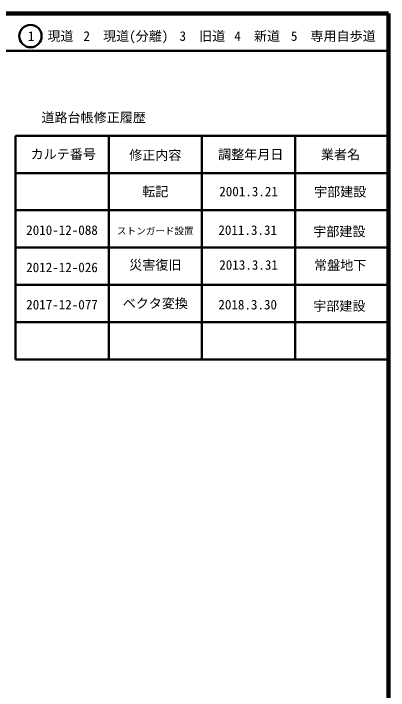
# Model space of a CAD drawing. Units: millimetres, scale not verified. Extents: x 40000 to 680000, y 20000 to 380000.
# Drawn here: x 579500 to 680000, y 198357 to 380000 of the extents above; entities that cross this region are included whole.
import ezdxf
from ezdxf.enums import TextEntityAlignment as Align

# ---------------------------------------------------------------- set-up
doc = ezdxf.new("R2010")
doc.units = ezdxf.units.MM
doc.header["$LTSCALE"] = 1000
for name, color, linetype, lineweight in [('M-TTL', 2, 'Continuous', 140), ('M-TTL-FRAM', 2, 'Continuous', 50), ('M-TTL-LINE', 7, 'Continuous', 50)]:
    doc.layers.add(name, color=color, linetype=linetype, lineweight=lineweight)
doc.layers.add('M-TTL-TXT', color=7, linetype='Continuous')
doc.styles.add('ＭＳ ゴシック', font='')
doc.styles.get('ＭＳ ゴシック').set_extended_font_data('MS Gothic')

msp = doc.modelspace()

# ---------------------------------------------------------------- linework, layer by layer
at = {"layer": 'M-TTL'}
for p, q in [((680000, 380000), (40000, 380000)), ((680000, 20000), (680000, 380000))]:
    msp.add_line(p, q, dxfattribs=at)
at = {"layer": 'M-TTL-FRAM'}
for p, q in [((580000, 347197), (580000, 287197)), ((580000, 347197), (680000, 347197)), ((580000, 287197), (680000, 287197))]:
    msp.add_line(p, q, dxfattribs=at)
at = {"layer": 'M-TTL-LINE'}
for p, q in [((40000, 370000), (680000, 370000)), ((605000, 347197), (605000, 287197)), ((630000, 347197), (630000, 287197)), ((655000, 347197), (655000, 287197)), ((580000, 337197), (680000, 337197)), ((580000, 327197), (680000, 327197)), ((580000, 317197), (680000, 317197)), ((580000, 307197), (680000, 307197)), ((580000, 297197), (680000, 297197))]:
    msp.add_line(p, q, dxfattribs=at)
msp.add_circle((584031, 373958), 3000, dxfattribs=at)

# ---------------------------------------------------------------- texts
at = {"layer": 'M-TTL-TXT', "style": 'ＭＳ ゴシック'}
for s, p in [('1\u3000現道', (589448, 373958)), ('2\u3000現道(分離)', (609619, 373958)), ('3\u3000旧道', (630121, 373958)), ('4\u3000新道', (644824, 373958)), ('5\u3000専用自歩道', (665228, 373958)), ('道路台帳修正履歴', (600968, 352113)), ('カルテ番号', (592839, 342277)), ('修正内容', (617509, 342023)), ('調整年月日', (643089, 342197)), ('業者名', (667134, 342197)), ('転記', (617500, 332245)), ('2001.3.21', (642500, 332245)), ('宇部建設', (667077, 332189)), ('宇部建設', (666845, 321526)), ('宇部建設', (666845, 301526))]:
    msp.add_text(s, height=2566, dxfattribs=at).set_placement(p, align=Align.MIDDLE_CENTER)
for s, height, p in [('2010-12-088', 2566, (592489, 319833)), ('ストンガード設置', 1833, (617500, 320181)), ('2011.3.31', 2566, (642268, 319833)), ('2012-12-026', 2566, (592489, 309833)), ('災害復旧', 2566, (617500, 310495)), ('2013.3.31', 2566, (642500, 310495)), ('常盤地下', 2566, (667077, 310439)), ('ベクタ変換', 2566, (617500, 300181)), ('2017-12-077', 2566, (592489, 299833)), ('2018.3.30', 2566, (642268, 299833))]:
    msp.add_text(s, height=height, dxfattribs=at).set_placement(p, align=Align.BOTTOM_CENTER)

doc.saveas('drawing.dxf')
